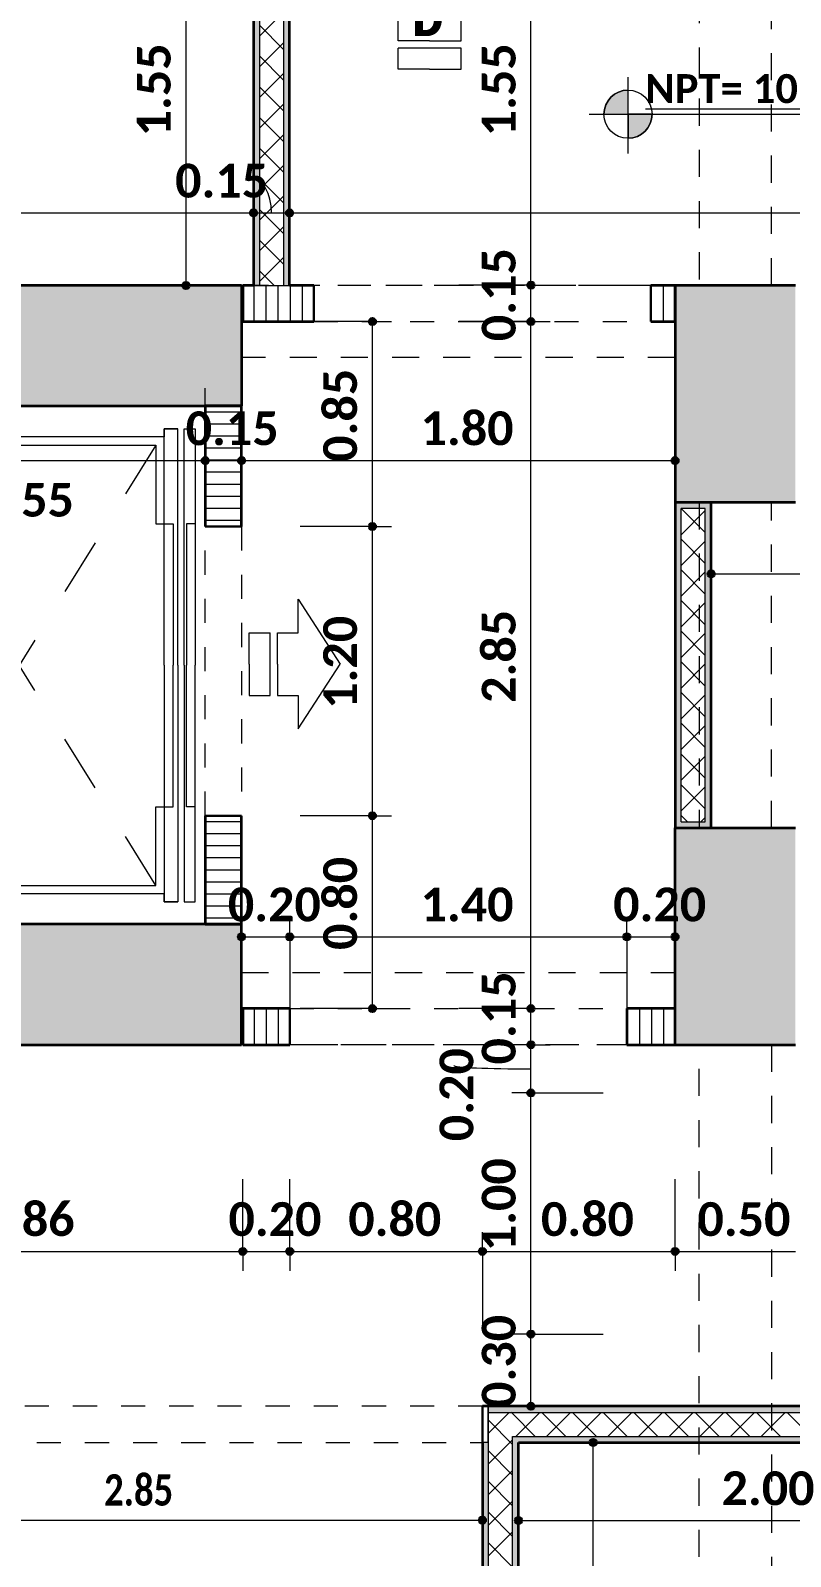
# Model space of a CAD drawing. Header units: metres. Extents: x -144 to 1000, y -717 to 29.
# Drawn here: x 507.7 to 510.86, y -562.55 to -556.22 of the extents above; entities that cross this region are included whole.
import ezdxf

# ---------------------------------------------------------------- set-up
doc = ezdxf.new("R2010")
doc.units = ezdxf.units.M
for name, pattern in [('Basculante', [0.11625, 0.075, -0.04125]), ('basculante modificado', [0.18, 0.1125, -0.0675]), ('Trazo_2_', [0.47625, 0.238125, -0.238125])]:
    doc.linetypes.add(name, pattern=pattern)
doc.layers.get('0').update_dxf_attribs({"color": 1})
for name, color, linetype, lineweight in [('A-ANNO-DIMS', 1, 'Continuous', 9), ('A-DETL', 1, 'Continuous', 9), ('A-DETL-GENF', 1, 'Continuous', 9), ('A-DETL-GENF-HDLN', 1, 'Trazo_2_', 9), ('A-DETL-MEDM', 1, 'Continuous', 30), ('A-WALL', 4, 'Continuous', 9), ('G-ANNO-DIMS', 1, 'Continuous', 9), ('G-ANNO-TEXT', 2, 'Continuous', 9), ('S-COLS', 7, 'Continuous', 9)]:
    doc.layers.add(name, color=color, linetype=linetype, lineweight=lineweight)
doc.layers.add('A-WALL-PATT', color=7, linetype='Continuous', lineweight=35, true_color=0x9c9c9c)
doc.styles.add('Calibri_B', font='calibrib.ttf', dxfattribs={"height": 0.165})
doc.styles.add('Calibri_B_5', font='calibrib.ttf', dxfattribs={"height": 0.66})
doc.styles.add('Calibri_B_7', font='calibrib.ttf', dxfattribs={"width": 0.8, "height": 0.18})
doc.styles.add('Courier New_B', font='courbd.ttf', dxfattribs={"height": 0.1125})

# ---------------------------------------------------------------- blocks, each defined once
blk = doc.blocks.new('I')
at = {"layer": 'A-ANNO-DIMS', "lineweight": 25}
h = blk.add_hatch(color=256, dxfattribs=at)
edge = h.paths.add_edge_path()
edge.add_arc((504.8605, -495.3092), 0.015, 0, 360)
h = blk.add_hatch(color=256, dxfattribs=at)
edge = h.paths.add_edge_path()
edge.add_arc((504.8605, -495.3092), 0.015, 0, 360)
h = blk.add_hatch(color=256, dxfattribs=at)
edge = h.paths.add_edge_path()
edge.add_arc((505.0105, -495.3092), 0.015, 0, 360)
h = blk.add_hatch(color=256, dxfattribs=at)
edge = h.paths.add_edge_path()
edge.add_arc((505.0105, -495.3092), 0.015, 0, 360)
h = blk.add_hatch(color=256, dxfattribs=at)
edge = h.paths.add_edge_path()
edge.add_arc((504.58, -495.61), 0.015, 0, 360)
h = blk.add_hatch(color=256, dxfattribs=at)
edge = h.paths.add_edge_path()
edge.add_arc((506.0124, -495.6089), 0.015, 0, 360)
h = blk.add_hatch(color=256, dxfattribs=at)
edge = h.paths.add_edge_path()
edge.add_arc((506.0124, -495.6089), 0.015, 0, 360)
h = blk.add_hatch(color=256, dxfattribs=at)
edge = h.paths.add_edge_path()
edge.add_arc((505.3539, -495.76), 0.015, 0, 360)
h = blk.add_hatch(color=256, dxfattribs=at)
edge = h.paths.add_edge_path()
edge.add_arc((506.0124, -495.76), 0.015, 0, 360)
h = blk.add_hatch(color=256, dxfattribs=at)
edge = h.paths.add_edge_path()
edge.add_arc((506.0124, -495.76), 0.015, 0, 360)
h = blk.add_hatch(color=256, dxfattribs=at)
edge = h.paths.add_edge_path()
edge.add_arc((504.6603, -496.3366), 0.015, 0, 360)
h = blk.add_hatch(color=256, dxfattribs=at)
edge = h.paths.add_edge_path()
edge.add_arc((504.6603, -496.3366), 0.015, 0, 360)
h = blk.add_hatch(color=256, dxfattribs=at)
edge = h.paths.add_edge_path()
edge.add_arc((504.8108, -496.3366), 0.015, 0, 360)
h = blk.add_hatch(color=256, dxfattribs=at)
edge = h.paths.add_edge_path()
edge.add_arc((504.8108, -496.3366), 0.015, 0, 360)
h = blk.add_hatch(color=256, dxfattribs=at)
edge = h.paths.add_edge_path()
edge.add_arc((506.6108, -496.3366), 0.015, 0, 360)
h = blk.add_hatch(color=256, dxfattribs=at)
edge = h.paths.add_edge_path()
edge.add_arc((505.3539, -496.6099), 0.015, 0, 360)
h = blk.add_hatch(color=256, dxfattribs=at)
edge = h.paths.add_edge_path()
edge.add_arc((505.3539, -496.6099), 0.015, 0, 360)
h = blk.add_hatch(color=256, dxfattribs=at)
edge = h.paths.add_edge_path()
edge.add_arc((506.7607, -496.8067), 0.015, 0, 360)
h = blk.add_hatch(color=256, dxfattribs=at)
edge = h.paths.add_edge_path()
edge.add_arc((505.3539, -497.8099), 0.015, 0, 360)
h = blk.add_hatch(color=256, dxfattribs=at)
edge = h.paths.add_edge_path()
edge.add_arc((505.3539, -497.8099), 0.015, 0, 360)
h = blk.add_hatch(color=256, dxfattribs=at)
edge = h.paths.add_edge_path()
edge.add_arc((504.8107, -498.3121), 0.015, 0, 360)
h = blk.add_hatch(color=256, dxfattribs=at)
edge = h.paths.add_edge_path()
edge.add_arc((505.0108, -498.3121), 0.015, 0, 360)
h = blk.add_hatch(color=256, dxfattribs=at)
edge = h.paths.add_edge_path()
edge.add_arc((505.0108, -498.3121), 0.015, 0, 360)
h = blk.add_hatch(color=256, dxfattribs=at)
edge = h.paths.add_edge_path()
edge.add_arc((506.4108, -498.3121), 0.015, 0, 360)
h = blk.add_hatch(color=256, dxfattribs=at)
edge = h.paths.add_edge_path()
edge.add_arc((506.4108, -498.3121), 0.015, 0, 360)
h = blk.add_hatch(color=256, dxfattribs=at)
edge = h.paths.add_edge_path()
edge.add_arc((506.6107, -498.3121), 0.015, 0, 360)
h = blk.add_hatch(color=256, dxfattribs=at)
edge = h.paths.add_edge_path()
edge.add_arc((505.3539, -498.6099), 0.015, 0, 360)
h = blk.add_hatch(color=256, dxfattribs=at)
edge = h.paths.add_edge_path()
edge.add_arc((506.0124, -498.6099), 0.015, 0, 360)
h = blk.add_hatch(color=256, dxfattribs=at)
edge = h.paths.add_edge_path()
edge.add_arc((506.0124, -498.6099), 0.015, 0, 360)
h = blk.add_hatch(color=256, dxfattribs=at)
edge = h.paths.add_edge_path()
edge.add_arc((506.0124, -498.7599), 0.015, 0, 360)
h = blk.add_hatch(color=256, dxfattribs=at)
edge = h.paths.add_edge_path()
edge.add_arc((506.0124, -498.7599), 0.015, 0, 360)
h = blk.add_hatch(color=256, dxfattribs=at)
edge = h.paths.add_edge_path()
edge.add_arc((506.0124, -498.9599), 0.015, 0, 360)
h = blk.add_hatch(color=256, dxfattribs=at)
edge = h.paths.add_edge_path()
edge.add_arc((506.0124, -498.9599), 0.015, 0, 360)
h = blk.add_hatch(color=256, dxfattribs=at)
edge = h.paths.add_edge_path()
edge.add_arc((504.8157, -499.6172), 0.015, 0, 360)
h = blk.add_hatch(color=256, dxfattribs=at)
edge = h.paths.add_edge_path()
edge.add_arc((504.8157, -499.6172), 0.015, 0, 360)
h = blk.add_hatch(color=256, dxfattribs=at)
edge = h.paths.add_edge_path()
edge.add_arc((505.0108, -499.6172), 0.015, 0, 360)
h = blk.add_hatch(color=256, dxfattribs=at)
edge = h.paths.add_edge_path()
edge.add_arc((505.0108, -499.6172), 0.015, 0, 360)
h = blk.add_hatch(color=256, dxfattribs=at)
edge = h.paths.add_edge_path()
edge.add_arc((505.8107, -499.6172), 0.015, 0, 360)
h = blk.add_hatch(color=256, dxfattribs=at)
edge = h.paths.add_edge_path()
edge.add_arc((505.8107, -499.6172), 0.015, 0, 360)
h = blk.add_hatch(color=256, dxfattribs=at)
edge = h.paths.add_edge_path()
edge.add_arc((506.6107, -499.6172), 0.015, 0, 360)
h = blk.add_hatch(color=256, dxfattribs=at)
edge = h.paths.add_edge_path()
edge.add_arc((506.6107, -499.6172), 0.015, 0, 360)
h = blk.add_hatch(color=256, dxfattribs=at)
edge = h.paths.add_edge_path()
edge.add_arc((506.0124, -499.9599), 0.015, 0, 360)
h = blk.add_hatch(color=256, dxfattribs=at)
edge = h.paths.add_edge_path()
edge.add_arc((506.0124, -499.9599), 0.015, 0, 360)
h = blk.add_hatch(color=256, dxfattribs=at)
edge = h.paths.add_edge_path()
edge.add_arc((506.0124, -500.2599), 0.015, 0, 360)
h = blk.add_hatch(color=256, dxfattribs=at)
edge = h.paths.add_edge_path()
edge.add_arc((506.2709, -500.4099), 0.015, 0, 360)
h = blk.add_hatch(color=256, dxfattribs=at)
edge = h.paths.add_edge_path()
edge.add_arc((505.8107, -500.732), 0.015, 0, 360)
h = blk.add_hatch(color=256, dxfattribs=at)
edge = h.paths.add_edge_path()
edge.add_arc((505.9607, -500.7337), 0.015, 0, 360)
at = {"layer": 'A-WALL-PATT', "true_color": 0x747474}
for points in [[(504.8855, -495.61), (504.8855, -494.085), (504.8605, -494.085), (504.8605, -495.61)], [(506.7357, -497.8599), (506.7607, -497.8599), (506.7607, -496.51), (506.6357, -496.51), (506.6357, -496.535), (506.7357, -496.535), (506.7357, -497.8349), (506.6357, -497.8349), (506.6357, -497.8599)], [(505.9357, -501.7849), (505.9607, -501.7849), (505.9607, -500.3849), (505.9357, -500.3849), (505.9357, -501.6849)]]:
    blk.add_hatch(color=8, dxfattribs=at).paths.add_polyline_path(points)
at = {"layer": 'A-WALL-PATT', "lineweight": 5, "true_color": 0x747474}
for points in [[(504.9855, -495.61), (505.0105, -495.61), (505.0105, -494.21), (504.9855, -494.21), (504.9855, -494.8036)], [(506.6107, -497.8599), (506.6357, -497.8599), (506.6357, -496.51), (506.6107, -496.51), (506.6107, -497.0789)], [(508.1107, -500.2849), (508.2855, -500.2849), (508.2855, -500.2599), (505.8357, -500.2599), (505.8357, -500.2849), (507.9607, -500.2849)], [(505.8357, -501.6849), (505.8357, -500.4099), (505.8107, -500.4099), (505.8107, -501.6849)]]:
    blk.add_hatch(color=8, dxfattribs=at).paths.add_polyline_path(points)
at = {"layer": 'A-WALL-PATT', "true_color": 0x747474}
h = blk.add_hatch(color=8, dxfattribs=at)
h.paths.add_polyline_path([(507.9607, -500.4099), (507.9607, -500.3849), (505.9607, -500.3849), (505.9607, -500.4099), (507.902, -500.4099)])
h.paths.add_polyline_path([(508.1107, -500.4099), (508.3855, -500.4099), (508.3855, -500.3849), (508.1107, -500.3849)])
at = {"layer": 'G-ANNO-DIMS'}
h = blk.add_hatch(color=256, dxfattribs=at)
edge = h.paths.add_edge_path()
edge.add_arc((506.4155, -494.8997), 0.1, 90, 180, ccw=False)
edge.add_line((506.4155, -494.7997), (506.4155, -494.8997))
edge.add_line((506.4155, -494.8997), (506.3155, -494.8997))
h = blk.add_hatch(color=256, dxfattribs=at)
edge = h.paths.add_edge_path()
edge.add_line((506.4155, -494.9997), (506.4155, -494.8997))
edge.add_line((506.4155, -494.8997), (506.5155, -494.8997))
edge.add_arc((506.4155, -494.8997), 0.1, 270, 360, ccw=False)
at = {"layer": 'S-COLS', "true_color": 0x5b5b5b}
h = blk.add_hatch(color=251, dxfattribs=at)
h.paths.add_polyline_path([(498.9107, -506.46), (499.4107, -506.46), (499.4107, -505.56), (498.9107, -505.56), (498.9107, -506.3874)])
h.paths.add_polyline_path([(516.7105, -506.46), (517.2105, -506.46), (517.2105, -505.56), (516.7105, -505.56), (516.7105, -506.4599)])
h.paths.add_polyline_path([(506.7607, -506.4599), (507.1107, -506.4599), (507.1107, -505.5599), (506.6107, -505.5599), (506.6107, -506.4599)])
h.paths.add_polyline_path([(499.1855, -498.7599), (499.4106, -498.7599), (499.4106, -498.06), (498.9106, -498.06), (498.9106, -498.7599)])
h.paths.add_polyline_path([(517.2108, -498.7599), (517.2108, -498.06), (516.8108, -498.06), (516.8108, -498.7599), (517.0242, -498.7599)])
h.paths.add_polyline_path([(504.8107, -498.7599), (504.8103, -498.26), (503.1105, -498.26), (503.1105, -496.11), (504.8108, -496.11), (504.8103, -495.61), (502.8105, -495.6101), (502.8106, -498.7599), (504.8103, -498.7599)])
h.paths.add_polyline_path([(513.4108, -498.7599), (513.4106, -495.6099), (512.9108, -495.61), (512.9108, -498.7599), (513.4107, -498.7599)])
h.paths.add_polyline_path([(507.1107, -498.7599), (507.1107, -497.8599), (506.6107, -497.8599), (506.6107, -498.7599), (506.7617, -498.7599)])
h.paths.add_polyline_path([(506.6108, -496.51), (507.1108, -496.51), (507.1108, -495.61), (506.6108, -495.61), (506.6108, -496.11)])
h.paths.add_polyline_path([(499.1855, -496.31), (499.4105, -496.31), (499.4105, -495.6089), (498.9105, -495.61), (498.9105, -496.31)])
h.paths.add_polyline_path([(517.0864, -496.31), (517.2108, -496.31), (517.2108, -495.6089), (516.8108, -495.6089), (516.8108, -496.31), (517.0364, -496.31)])
h.paths.add_polyline_path([(516.7107, -487.61), (517.2107, -487.61), (517.2107, -486.7102), (516.7107, -486.7102), (516.7107, -486.7314)])
h.paths.add_polyline_path([(506.7617, -487.61), (507.1107, -487.61), (507.1107, -486.71), (506.6107, -486.71), (506.6107, -487.61), (506.6857, -487.61)])
h.paths.add_polyline_path([(499.92, -487.01), (500.0107, -487.01), (500.0107, -486.51), (499.1107, -486.51), (499.1107, -487.01), (499.8386, -487.01)])
at = {"layer": 'A-ANNO-DIMS'}
for p, q in [((504.58, -494.06), (504.58, -495.61)), ((506.0124, -495.6089), (506.0124, -494.06)), ((504.8605, -495.3092), (504.8605, -495.0092)), ((504.8605, -495.3092), (504.8605, -495.0092)), ((505.0105, -495.3092), (505.0105, -495.0092)), ((505.0105, -495.3092), (505.0105, -495.0092)), ((499.2605, -495.3092), (504.8605, -495.3092)), ((504.8605, -495.3092), (504.8605, -495.3892)), ((504.8605, -495.3092), (505.0105, -495.3092)), ((504.8605, -495.3092), (504.8605, -495.3892)), ((505.0105, -495.3092), (505.0105, -495.3892)), ((505.0105, -495.3092), (509.5107, -495.3092)), ((505.0105, -495.3092), (505.0105, -495.3892)), ((504.58, -495.61), (504.5, -495.61)), ((504.58, -495.61), (504.88, -495.61)), ((506.0124, -495.6089), (505.7124, -495.6089)), ((506.0124, -495.6089), (505.7124, -495.6089)), ((506.0124, -495.76), (506.0124, -495.6089)), ((506.0124, -495.6089), (506.0924, -495.6089)), ((506.0124, -495.6089), (506.0924, -495.6089)), ((505.3539, -495.76), (505.0539, -495.76)), ((505.3539, -496.6099), (505.3539, -495.76)), ((505.3539, -495.76), (505.4339, -495.76)), ((506.0124, -495.76), (505.7124, -495.76)), ((506.0124, -495.76), (505.7124, -495.76)), ((506.0124, -498.6099), (506.0124, -495.76)), ((506.0124, -495.76), (506.0924, -495.76)), ((506.0124, -495.76), (506.0924, -495.76)), ((504.6603, -496.3366), (504.6603, -496.0366)), ((504.6603, -496.3366), (504.6603, -496.0366)), ((504.8108, -496.3366), (504.8108, -496.0366)), ((504.8108, -496.3366), (504.8108, -496.0366)), ((506.6108, -496.3366), (506.6108, -496.0366)), ((503.1105, -496.3366), (504.6603, -496.3366)), ((504.6603, -496.3366), (504.6603, -496.4166)), ((504.6603, -496.3366), (504.8108, -496.3366)), ((504.6603, -496.3366), (504.6603, -496.4166)), ((504.8108, -496.3366), (504.8108, -496.4166)), ((504.8108, -496.3366), (506.6108, -496.3366)), ((504.8108, -496.3366), (504.8108, -496.4166)), ((506.6108, -496.3366), (506.6108, -496.4166)), ((506.7607, -496.8067), (506.7607, -496.5067)), ((505.3539, -496.6099), (505.0539, -496.6099)), ((505.3539, -496.6099), (505.0539, -496.6099)), ((505.3539, -497.8099), (505.3539, -496.6099)), ((505.3539, -496.6099), (505.4339, -496.6099)), ((505.3539, -496.6099), (505.4339, -496.6099)), ((506.7607, -496.8067), (512.1111, -496.8067)), ((506.7607, -496.8067), (506.7607, -496.8867)), ((505.3539, -497.8099), (505.0539, -497.8099)), ((505.3539, -497.8099), (505.0539, -497.8099)), ((505.3539, -498.6099), (505.3539, -497.8099)), ((505.3539, -497.8099), (505.4339, -497.8099)), ((505.3539, -497.8099), (505.4339, -497.8099)), ((504.8107, -498.3121), (504.8107, -498.0121)), ((506.6107, -498.3121), (506.6107, -498.0121)), ((505.0108, -498.3121), (505.0108, -498.2321)), ((505.0108, -498.3121), (505.0108, -498.2321)), ((506.4108, -498.3121), (506.4108, -498.2321)), ((506.4108, -498.3121), (506.4108, -498.2321)), ((504.8107, -498.3121), (505.0108, -498.3121)), ((504.8107, -498.3121), (504.8107, -498.3921)), ((505.0108, -498.3121), (505.0108, -498.6121)), ((505.0108, -498.3121), (506.4108, -498.3121)), ((505.0108, -498.3121), (505.0108, -498.6121)), ((506.4108, -498.3121), (506.4108, -498.6121)), ((506.4108, -498.3121), (506.6107, -498.3121)), ((506.4108, -498.3121), (506.4108, -498.6121)), ((506.6107, -498.3121), (506.6107, -498.3921)), ((505.3539, -498.6099), (505.0539, -498.6099)), ((505.3539, -498.6099), (505.4339, -498.6099)), ((506.0124, -498.6099), (505.7124, -498.6099)), ((506.0124, -498.6099), (505.7124, -498.6099)), ((506.0124, -498.7599), (506.0124, -498.6099)), ((506.0124, -498.6099), (506.0924, -498.6099)), ((506.0124, -498.6099), (506.0924, -498.6099)), ((506.0124, -498.7599), (505.7124, -498.7599)), ((506.0124, -498.7599), (505.7124, -498.7599)), ((506.0124, -498.9599), (506.0124, -498.7599)), ((506.0124, -498.7599), (506.0924, -498.7599)), ((506.0124, -498.7599), (506.0924, -498.7599)), ((506.0124, -498.9599), (505.9324, -498.9599)), ((506.0124, -498.9599), (505.9324, -498.9599)), ((506.0124, -499.9599), (506.0124, -498.9599)), ((506.0124, -498.9599), (506.3124, -498.9599)), ((506.0124, -498.9599), (506.3124, -498.9599)), ((504.8157, -499.6172), (504.8157, -499.3172)), ((504.8157, -499.6172), (504.8157, -499.3172)), ((505.0108, -499.6172), (505.0108, -499.3172)), ((505.0108, -499.6172), (505.0108, -499.3172)), ((506.6107, -499.6172), (506.6107, -499.3172)), ((506.6107, -499.6172), (506.6107, -499.3172)), ((505.8107, -499.6172), (505.8107, -499.5372)), ((505.8107, -499.6172), (505.8107, -499.5372)), ((502.9605, -499.6172), (504.8157, -499.6172)), ((504.8157, -499.6172), (504.8157, -499.6972)), ((504.8157, -499.6172), (505.0108, -499.6172)), ((504.8157, -499.6172), (504.8157, -499.6972)), ((505.0108, -499.6172), (505.0108, -499.6972)), ((505.0108, -499.6172), (505.8107, -499.6172)), ((505.0108, -499.6172), (505.0108, -499.6972)), ((505.8107, -499.6172), (505.8107, -499.9172)), ((505.8107, -499.6172), (506.6107, -499.6172)), ((505.8107, -499.6172), (505.8107, -499.9172)), ((506.6107, -499.6172), (506.6107, -499.6972)), ((506.6107, -499.6172), (507.1105, -499.6172)), ((506.6107, -499.6172), (506.6107, -499.6972)), ((506.0124, -499.9599), (505.9324, -499.9599)), ((506.0124, -499.9599), (505.9324, -499.9599)), ((506.0124, -500.2599), (506.0124, -499.9599)), ((506.0124, -499.9599), (506.3124, -499.9599)), ((506.0124, -499.9599), (506.3124, -499.9599)), ((506.0124, -500.2599), (505.7124, -500.2599)), ((506.0124, -500.2599), (506.0924, -500.2599)), ((506.2709, -500.4099), (505.9709, -500.4099)), ((506.2709, -501.8099), (506.2709, -500.4099)), ((506.2709, -500.4099), (506.3509, -500.4099)), ((505.8107, -500.732), (505.8107, -500.432)), ((505.9607, -500.7337), (505.9607, -500.4337)), ((502.9605, -500.732), (505.8107, -500.732)), ((505.8107, -500.732), (505.8107, -500.812)), ((505.9607, -500.7337), (507.9607, -500.7337)), ((505.9607, -500.7337), (505.9607, -500.8137))]:
    blk.add_line(p, q, dxfattribs=at)
at = {"layer": 'A-ANNO-DIMS', "lineweight": 25}
for centre in [(504.8605, -495.3092), (504.8605, -495.3092), (505.0105, -495.3092), (505.0105, -495.3092), (504.58, -495.61), (506.0124, -495.6089), (506.0124, -495.6089), (505.3539, -495.76), (506.0124, -495.76), (506.0124, -495.76), (504.6603, -496.3366), (504.6603, -496.3366), (504.8108, -496.3366), (504.8108, -496.3366), (506.6108, -496.3366), (505.3539, -496.6099), (505.3539, -496.6099), (506.7607, -496.8067), (505.3539, -497.8099), (505.3539, -497.8099), (504.8107, -498.3121), (505.0108, -498.3121), (505.0108, -498.3121), (506.4108, -498.3121), (506.4108, -498.3121), (506.6107, -498.3121), (505.3539, -498.6099), (506.0124, -498.6099), (506.0124, -498.6099), (506.0124, -498.7599), (506.0124, -498.7599), (506.0124, -498.9599), (506.0124, -498.9599), (504.8157, -499.6172), (504.8157, -499.6172), (505.0108, -499.6172), (505.0108, -499.6172), (505.8107, -499.6172), (505.8107, -499.6172), (506.6107, -499.6172), (506.6107, -499.6172), (506.0124, -499.9599), (506.0124, -499.9599), (506.0124, -500.2599), (506.2709, -500.4099), (505.8107, -500.732), (505.9607, -500.7337)]:
    blk.add_circle(centre, 0.015, dxfattribs=at)
at = {"layer": 'A-ANNO-DIMS'}
for centre, major_axis, ratio, start_param, end_param in [((504.8485, -495.3092), (0, 0.1451), 0.599606, 4.712389, 6.283185), ((506.0124, -498.8466), (0.3206, 0), 0.041669, 3.141593, 4.712389)]:
    blk.add_ellipse(centre, major_axis=major_axis, ratio=ratio, start_param=start_param, end_param=end_param, dxfattribs=at)
at = {"layer": 'A-DETL', "color": 7, "linetype": 'basculante modificado'}
for p, q in [((506.7107, -487.61), (506.7107, -495.6089)), ((507.0107, -495.6089), (507.0107, -492.11)), ((504.8107, -495.6089), (506.6107, -495.6089)), ((506.6107, -495.9089), (504.8103, -495.9089)), ((506.7107, -496.51), (506.7107, -497.8599)), ((507.0107, -497.8599), (507.0107, -496.51)), ((504.8103, -498.4599), (506.6107, -498.4599)), ((506.6107, -498.7599), (504.8103, -498.7599)), ((506.7107, -505.5599), (506.7107, -498.7599)), ((507.0107, -498.7599), (507.0107, -505.5599))]:
    blk.add_line(p, q, dxfattribs=at)
at = {"layer": 'A-DETL-GENF'}
for p, q in [((505.4616, -494.5959), (505.4616, -494.5091)), ((505.722, -494.5959), (505.722, -494.5091)), ((505.5918, -494.5959), (505.4616, -494.5959)), ((505.4616, -494.713), (505.4616, -494.6262)), ((505.722, -494.6262), (505.4616, -494.6262)), ((505.5918, -494.5959), (505.722, -494.5959)), ((505.722, -494.713), (505.722, -494.6262)), ((505.5918, -494.713), (505.4616, -494.713)), ((505.5918, -494.713), (505.722, -494.713)), ((504.4891, -496.2383), (503.3526, -496.2383)), ((504.4891, -496.5988), (504.4891, -496.2046)), ((504.4891, -496.2046), (504.5456, -496.2046)), ((504.5456, -496.2046), (504.4891, -496.2046)), ((504.4891, -496.2046), (504.4891, -496.2383)), ((504.5456, -497.1858), (504.5456, -496.2046)), ((504.5729, -497.1858), (504.5729, -496.2046)), ((504.5729, -496.2046), (504.6185, -496.2046)), ((504.6185, -496.2046), (504.6185, -497.1858)), ((503.3872, -496.2729), (504.4545, -496.2729)), ((504.4545, -496.2729), (504.4545, -496.576)), ((504.4545, -496.576), (504.4545, -496.5988)), ((504.4545, -496.5988), (504.5274, -496.5988)), ((504.4891, -497.1858), (504.4891, -496.5988)), ((504.4891, -496.5988), (504.5274, -496.5988)), ((504.5274, -496.5988), (504.5274, -497.1858)), ((504.6185, -496.5988), (504.582, -496.5988)), ((504.582, -496.5988), (504.582, -497.1858)), ((505.0465, -497.0506), (505.0465, -496.9117)), ((505.0465, -496.9117), (505.2201, -497.1808)), ((504.8427, -497.1808), (504.8427, -497.0506)), ((504.8427, -497.0506), (504.9295, -497.0506)), ((504.9295, -497.311), (504.9295, -497.0506)), ((504.9597, -497.1808), (504.9597, -497.0506)), ((504.9597, -497.0506), (505.0465, -497.0506)), ((504.4891, -497.1858), (504.4891, -497.7728)), ((504.5274, -497.7728), (504.5274, -497.1858)), ((504.5456, -497.1858), (504.5456, -498.167)), ((504.5729, -497.1858), (504.5729, -498.167)), ((504.582, -497.7728), (504.582, -497.1858)), ((504.6185, -498.167), (504.6185, -497.1858)), ((504.8427, -497.1808), (504.8427, -497.311)), ((504.9597, -497.1808), (504.9597, -497.311)), ((505.0465, -497.4499), (505.2201, -497.1808)), ((504.8427, -497.311), (504.9295, -497.311)), ((504.9597, -497.311), (505.0465, -497.311)), ((505.0465, -497.311), (505.0465, -497.4499)), ((504.4545, -497.7956), (504.4545, -497.7728)), ((504.4545, -497.7728), (504.5274, -497.7728)), ((504.4545, -498.0987), (504.4545, -497.7956)), ((504.4891, -497.7728), (504.4891, -498.167)), ((504.4891, -497.7728), (504.5274, -497.7728)), ((504.6185, -497.7728), (504.582, -497.7728)), ((504.4891, -498.1333), (503.3526, -498.1333)), ((503.3872, -498.0987), (504.4545, -498.0987)), ((504.4891, -498.167), (504.4891, -498.1333)), ((504.4891, -498.167), (504.5456, -498.167)), ((504.5456, -498.167), (504.4891, -498.167)), ((504.5729, -498.167), (504.6185, -498.167))]:
    blk.add_line(p, q, dxfattribs=at)
at = {"layer": 'A-DETL-GENF', "linetype": 'Basculante'}
for p, q in [((506.5105, -495.61), (505.1105, -495.61)), ((505.1105, -495.76), (506.5105, -495.76)), ((504.6603, -497.8099), (504.6603, -496.6099)), ((504.8103, -496.6099), (504.8103, -497.8099)), ((505.0108, -498.6099), (506.4108, -498.6099)), ((506.4108, -498.7599), (505.0108, -498.7599)), ((505.8107, -500.2599), (502.9605, -500.2599)), ((502.9605, -500.4099), (505.8107, -500.4099))]:
    blk.add_line(p, q, dxfattribs=at)
at = {"layer": 'A-DETL-GENF-HDLN'}
for p, q in [((504.4545, -496.2729), (503.8844, -497.1901)), ((504.4545, -498.0987), (503.8844, -497.1815))]:
    blk.add_line(p, q, dxfattribs=at)
at = {"layer": 'A-DETL-MEDM'}
for p, q in [((505.1105, -495.61), (505.1105, -495.76)), ((506.5105, -495.76), (506.5105, -495.61)), ((504.6603, -496.6099), (504.8103, -496.6099)), ((504.8103, -497.8099), (504.6603, -497.8099)), ((505.0108, -498.7599), (505.0108, -498.6099)), ((506.4108, -498.6099), (506.4108, -498.7599)), ((505.8107, -500.4099), (505.8107, -500.2599))]:
    blk.add_line(p, q, dxfattribs=at)
at = {"layer": 'A-WALL', "lineweight": 35}
for p, q in [((504.8605, -494.06), (504.8605, -495.61)), ((505.0105, -495.61), (505.0105, -494.21)), ((504.8605, -495.61), (504.8157, -495.61)), ((504.8157, -495.61), (504.8157, -495.76)), ((505.1105, -495.61), (505.0105, -495.61)), ((506.6107, -495.61), (506.5105, -495.61)), ((506.6107, -495.76), (506.6107, -495.61)), ((504.8157, -495.76), (505.1105, -495.76)), ((506.5105, -495.76), (506.6107, -495.76)), ((504.6603, -496.11), (504.6603, -496.6099)), ((504.8103, -496.11), (504.6603, -496.11)), ((504.8103, -496.6099), (504.8103, -496.11)), ((506.6107, -496.51), (506.6107, -497.8599)), ((506.7607, -496.51), (506.6107, -496.51)), ((506.7607, -497.8599), (506.7607, -496.51)), ((504.6603, -497.8099), (504.6603, -498.26)), ((504.8103, -498.26), (504.8103, -497.8099)), ((506.6107, -497.8599), (506.7607, -497.8599)), ((504.6603, -498.26), (504.8103, -498.26)), ((505.0108, -498.6099), (504.8157, -498.6099)), ((504.8157, -498.6099), (504.8157, -498.7599)), ((506.6107, -498.6099), (506.4108, -498.6099)), ((506.6107, -498.7599), (506.6107, -498.6099)), ((504.8157, -498.7599), (505.0108, -498.7599)), ((506.4108, -498.7599), (506.6107, -498.7599)), ((508.2605, -500.2599), (505.8107, -500.2599)), ((505.8107, -500.4099), (505.8107, -501.6599)), ((505.9607, -500.4099), (507.9607, -500.4099)), ((505.9607, -501.9099), (505.9607, -500.4099))]:
    blk.add_line(p, q, dxfattribs=at)
at = {"layer": 'A-WALL'}
for p, q in [((504.8855, -494.085), (504.8855, -495.61)), ((504.9855, -494.185), (504.9855, -495.61)), ((504.8605, -495.61), (505.0105, -495.61)), ((506.6357, -497.8349), (506.6357, -496.535)), ((506.7357, -496.535), (506.6357, -496.535)), ((506.7357, -497.8349), (506.7357, -496.535)), ((506.6357, -497.8349), (506.7357, -497.8349)), ((505.8357, -501.6849), (505.8357, -500.2599)), ((505.8357, -500.2849), (508.2855, -500.2849)), ((505.8357, -500.4099), (505.8107, -500.4099)), ((505.9357, -500.3849), (508.3855, -500.3849)), ((505.9357, -501.7849), (505.9357, -500.3849))]:
    blk.add_line(p, q, dxfattribs=at)
at = {"layer": 'A-WALL-PATT', "color": 1, "lineweight": 5, "true_color": 0xff0000}
for p, q in [((504.8855, -494.5758), (504.9855, -494.4758)), ((504.9855, -494.6308), (504.8855, -494.5308)), ((504.8855, -494.7031), (504.9855, -494.6031)), ((504.9855, -494.7581), (504.8855, -494.6581)), ((504.8855, -494.8304), (504.9855, -494.7304)), ((504.9855, -494.8854), (504.8855, -494.7854)), ((504.8855, -494.9576), (504.9855, -494.8576)), ((504.9855, -495.0127), (504.8855, -494.9127)), ((504.8855, -495.0849), (504.9855, -494.9849)), ((504.9855, -495.1399), (504.8855, -495.0399)), ((504.8855, -495.2122), (504.9855, -495.1122)), ((504.9855, -495.2672), (504.8855, -495.1672)), ((504.8855, -495.3395), (504.9855, -495.2395)), ((504.9855, -495.3945), (504.8855, -495.2945)), ((504.8855, -495.4668), (504.9855, -495.3668)), ((504.9855, -495.5218), (504.8855, -495.4218)), ((504.8855, -495.594), (504.9855, -495.494)), ((504.9465, -495.61), (504.8855, -495.5491)), ((506.7357, -496.6355), (506.6357, -496.5355)), ((506.6357, -496.644), (506.7357, -496.544)), ((506.7357, -496.7628), (506.6357, -496.6628)), ((506.6357, -496.7713), (506.7357, -496.6713)), ((506.7357, -496.8901), (506.6357, -496.7901)), ((506.6357, -496.8986), (506.7357, -496.7986)), ((506.7357, -497.0174), (506.6357, -496.9174)), ((506.6357, -497.0259), (506.7357, -496.9259)), ((506.7357, -497.1447), (506.6357, -497.0447)), ((506.6357, -497.1531), (506.7357, -497.0531)), ((506.7357, -497.2719), (506.6357, -497.1719)), ((506.6357, -497.2804), (506.7357, -497.1804)), ((506.7357, -497.3992), (506.6357, -497.2992)), ((506.6357, -497.4077), (506.7357, -497.3077)), ((506.7357, -497.5265), (506.6357, -497.4265)), ((506.6357, -497.535), (506.7357, -497.435)), ((506.7357, -497.6538), (506.6357, -497.5538)), ((506.6357, -497.6623), (506.7357, -497.5623)), ((506.7357, -497.7811), (506.6357, -497.6811)), ((506.6357, -497.7895), (506.7357, -497.6895)), ((506.6623, -497.8349), (506.6357, -497.8083)), ((506.7176, -497.8349), (506.7357, -497.8168)), ((505.8357, -500.3714), (505.9222, -500.2849)), ((505.9357, -500.2903), (505.9303, -500.2849)), ((505.9495, -500.3849), (506.0495, -500.2849)), ((506.1576, -500.3849), (506.0576, -500.2849)), ((506.0768, -500.3849), (506.1768, -500.2849)), ((506.2849, -500.3849), (506.1849, -500.2849)), ((506.2041, -500.3849), (506.3041, -500.2849)), ((506.4121, -500.3849), (506.3121, -500.2849)), ((506.3314, -500.3849), (506.4314, -500.2849)), ((506.5394, -500.3849), (506.4394, -500.2849)), ((506.4586, -500.3849), (506.5586, -500.2849)), ((506.6667, -500.3849), (506.5667, -500.2849)), ((506.5859, -500.3849), (506.6859, -500.2849)), ((506.794, -500.3849), (506.694, -500.2849)), ((506.7132, -500.3849), (506.8132, -500.2849)), ((506.9213, -500.3849), (506.8213, -500.2849)), ((506.8405, -500.3849), (506.9405, -500.2849)), ((507.0485, -500.3849), (506.9485, -500.2849)), ((506.9678, -500.3849), (507.0678, -500.2849)), ((507.1758, -500.3849), (507.0758, -500.2849)), ((505.9357, -500.4176), (505.8357, -500.3176)), ((506.0303, -500.3849), (505.9357, -500.2903)), ((505.8357, -500.4987), (505.9357, -500.3987)), ((505.9357, -500.5449), (505.8357, -500.4449)), ((505.8357, -500.626), (505.9357, -500.526)), ((505.9357, -500.6722), (505.8357, -500.5722)), ((505.8357, -500.7533), (505.9357, -500.6533)), ((505.9357, -500.7994), (505.8357, -500.6994)), ((505.8357, -500.8806), (505.9357, -500.7806)), ((505.9357, -500.9267), (505.8357, -500.8267))]:
    blk.add_line(p, q, dxfattribs=at)
at = {"layer": 'A-WALL-PATT', "color": 8, "lineweight": 5, "true_color": 0x727272}
for p, q in [((504.8633, -495.76), (504.8633, -495.61)), ((504.9133, -495.76), (504.9133, -495.61)), ((504.9633, -495.76), (504.9633, -495.61)), ((505.0133, -495.76), (505.0133, -495.61)), ((505.0633, -495.76), (505.0633, -495.61)), ((506.5133, -495.76), (506.5133, -495.61)), ((506.5633, -495.76), (506.5633, -495.61)), ((504.8103, -496.1351), (504.6603, -496.1351)), ((504.8103, -496.1851), (504.6603, -496.1851)), ((504.8103, -496.2351), (504.6603, -496.2351)), ((504.8103, -496.2851), (504.6603, -496.2851)), ((504.8103, -496.3351), (504.6603, -496.3351)), ((504.8103, -496.3851), (504.6603, -496.3851)), ((504.8103, -496.4351), (504.6603, -496.4351)), ((504.8103, -496.4851), (504.6603, -496.4851)), ((504.8103, -496.5351), (504.6603, -496.5351)), ((504.8103, -496.5851), (504.6603, -496.5851)), ((504.8103, -497.8351), (504.6603, -497.8351)), ((504.8103, -497.8851), (504.6603, -497.8851)), ((504.8103, -497.9351), (504.6603, -497.9351)), ((504.8103, -497.9851), (504.6603, -497.9851)), ((504.8103, -498.0351), (504.6603, -498.0351)), ((504.8103, -498.0851), (504.6603, -498.0851)), ((504.8103, -498.1351), (504.6603, -498.1351)), ((504.8103, -498.1851), (504.6603, -498.1851)), ((504.8103, -498.2351), (504.6603, -498.2351)), ((504.8633, -498.6099), (504.8633, -498.7599)), ((504.9133, -498.6099), (504.9133, -498.7599)), ((504.9633, -498.6099), (504.9633, -498.7599)), ((506.4133, -498.6099), (506.4133, -498.7599)), ((506.4633, -498.6099), (506.4633, -498.7599)), ((506.5133, -498.6099), (506.5133, -498.7599)), ((506.5633, -498.6099), (506.5633, -498.7599)), ((505.8353, -500.4099), (505.8353, -500.2599))]:
    blk.add_line(p, q, dxfattribs=at)
at = {"layer": 'G-ANNO-DIMS'}
for p, q in [((506.4155, -495.0627), (506.4155, -494.7465)), ((506.4155, -494.8997), (506.4155, -494.7997)), ((506.2535, -494.8997), (507.3373, -494.8997)), ((506.3155, -494.8997), (506.4155, -494.8997)), ((506.5155, -494.8997), (506.4155, -494.8997)), ((506.4155, -494.8997), (506.4155, -494.9997))]:
    blk.add_line(p, q, dxfattribs=at)
blk.add_circle((506.4155, -494.8997), 0.1, dxfattribs=at)
for start, end in [(90, 180), (270, 0)]:
    blk.add_arc((506.4155, -494.8997), 0.1, start, end, dxfattribs=at)
at = {"layer": 'S-COLS', "lineweight": 35}
for p, q in [((504.8108, -495.61), (502.8105, -495.61)), ((504.8108, -495.61), (504.8108, -496.11)), ((507.1108, -495.61), (506.6108, -495.61)), ((506.6108, -495.61), (506.6108, -496.51)), ((503.1105, -496.11), (504.8108, -496.11)), ((507.1108, -496.51), (506.6108, -496.51)), ((506.6107, -498.7599), (506.6107, -497.8599)), ((506.6107, -497.8599), (507.1107, -497.8599)), ((504.8107, -498.26), (503.1105, -498.26)), ((504.8107, -498.7599), (504.8107, -498.26)), ((502.8105, -498.7599), (504.8107, -498.7599)), ((506.6107, -498.7599), (507.1107, -498.7599))]:
    blk.add_line(p, q, dxfattribs=at)
at = {"layer": 'A-ANNO-DIMS', "char_height": 0.14, "width": 0.376134, "attachment_point": 1, "rotation": 90, "line_spacing_factor": 1.158048, "style": 'Calibri_B_5'}
for s, insert in [('1.55', (504.376, -494.9917)), ('1.55', (505.8084, -494.9912)), ('0.15', (505.8084, -495.8412)), ('0.85', (505.1499, -496.3417)), ('1.20', (505.1499, -497.3666)), ('2.85', (505.8084, -497.3417)), ('0.80', (505.1499, -498.3666)), ('0.15', (505.8084, -498.8416)), ('0.20', (505.6329, -499.16)), ('1.00', (505.8084, -499.6166)), ('0.30', (505.8084, -500.2666))]:
    blk.add_mtext(s, dxfattribs=dict(at, insert=insert))
at = {"layer": 'A-ANNO-DIMS', "attachment_point": 1, "line_spacing_factor": 1.158048}
for s, insert, char_height, width, style in [('0.15', (504.5351, -495.1052), 0.14, 0.376134, 'Calibri_B_5'), ('0.15', (504.5788, -496.1325), 0.14, 0.376134, 'Calibri_B_5'), ('1.80', (505.5541, -496.1325), 0.14, 0.376134, 'Calibri_B_5'), ('1.55', (503.7287, -496.4289), 0.14, 0.376134, 'Calibri_B_5'), ('0.20', (504.754, -498.108), 0.14, 0.376134, 'Calibri_B_5'), ('1.40', (505.5541, -498.108), 0.14, 0.376134, 'Calibri_B_5'), ('0.20', (506.354, -498.108), 0.14, 0.376134, 'Calibri_B_5'), ('1.86', (503.7314, -499.4131), 0.14, 0.376134, 'Calibri_B_5'), ('0.20', (504.7565, -499.4131), 0.14, 0.376134, 'Calibri_B_5'), ('0.80', (505.254, -499.4131), 0.14, 0.376134, 'Calibri_B_5'), ('0.80', (506.054, -499.4131), 0.14, 0.376134, 'Calibri_B_5'), ('0.50', (506.7039, -499.4131), 0.14, 0.376134, 'Calibri_B_5'), ('2.85', (504.2401, -500.5418), 0.13, 0.349267, 'Calibri_B_7'), ('2.00', (506.804, -500.5297), 0.14, 0.376134, 'Calibri_B_5')]:
    blk.add_mtext(s, dxfattribs=dict(at, insert=insert, char_height=char_height, width=width, style=style))
at = {"layer": 'G-ANNO-DIMS', "style": 'Calibri_B'}
blk.add_text('%%UNPT= 10.30', height=0.12, dxfattribs=at).set_placement((506.4875, -494.8534))
at = {"layer": 'G-ANNO-TEXT', "style": 'Courier New_B', "width": 0.9}
blk.add_text('D', height=0.15, dxfattribs=at).set_placement((505.5163, -494.5756))

msp = doc.modelspace()

# ---------------------------------------------------------------- block references
at = {"color": 3}
msp.add_blockref('I', (3.7693, -61.665), dxfattribs=at)

doc.saveas('drawing.dxf')
